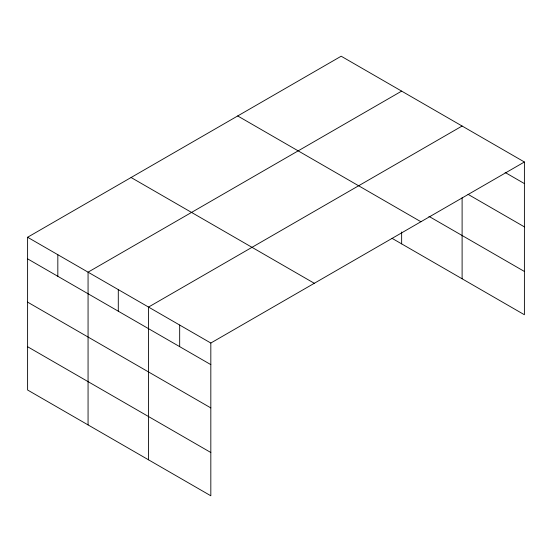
<?xml version="1.0" encoding="UTF-8"?>
<svg xmlns="http://www.w3.org/2000/svg" width="552" height="552" viewBox="0 0 552 552"><rect width="100%" height="100%" fill="white"/><g stroke="black" fill="none" stroke-linecap="round" stroke-linejoin="round"><path stroke-width="0.83" d="M392.058 238.34L524.4 314.743L524.4 161.991L341.177 56.214L27.6 237.256L27.6 390.009L210.823 495.786L210.823 343.033L27.6 237.256M401.642 91.121L88.065 272.164L88.065 424.916M462.107 126.028L148.522 307.071L148.522 459.823M210.823 343.033L524.4 161.991M505.121 172.459L524.4 183.588M468.041 194.332L524.4 226.872M428.925 216.343L524.4 271.46M237.698 115.954L420.921 221.738M131.079 177.509L314.302 283.293M27.6 258.847L210.823 364.63M27.6 302.13L210.823 407.914M27.6 346.725L210.823 452.509M462.107 197.761L462.107 278.781M401.642 231.992L401.642 243.874M179.676 325.052L179.676 346.649M118.294 289.621L118.294 311.211M57.829 254.707L57.829 276.304"/></g></svg>
